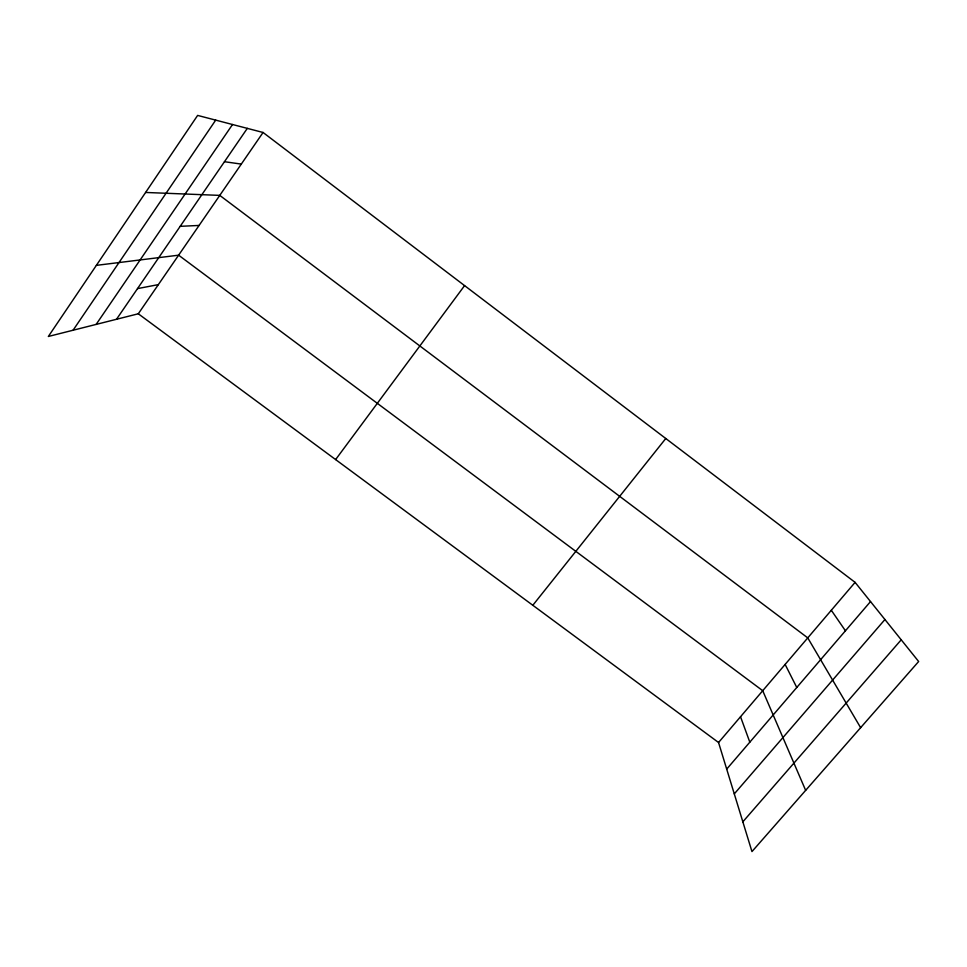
<?xml version="1.0" encoding="UTF-8"?>
<svg xmlns="http://www.w3.org/2000/svg" width="967" height="967" viewBox="0 0 967 967"><rect width="100%" height="100%" fill="white"/><g stroke="black" fill="none" stroke-linecap="round" stroke-linejoin="round"><path stroke-width="1.45" d="M73.069 330.231L215.701 120.126M96.144 324.404L232.515 124.513M116.511 319.267L247.31 128.369M138.293 313.779L263.06 132.479L855.094 582.364L918.65 661.513L751.963 851.589L718.554 742.511L138.293 313.779L48.35 336.468L197.631 115.411L263.06 132.479M335.622 459.579L464.583 285.616M532.817 605.282L665.779 438.498M718.554 742.511L855.094 582.364M726.701 769.103L870.518 601.571M734.291 793.883L884.926 619.521M742.849 821.817L901.22 639.803M137.519 288.613L158.346 284.624M96.374 265.357L178.617 255.179L762.721 690.704L805.656 790.365M180.188 226.326L199.081 225.444M145.594 192.457L219.763 195.382L807.759 637.882L860.63 727.668M224.465 161.707L241.303 164.1M831.306 610.262L845.436 630.798M785.131 664.426L796.772 687.477M740.529 716.728L749.812 742.173"/></g></svg>
